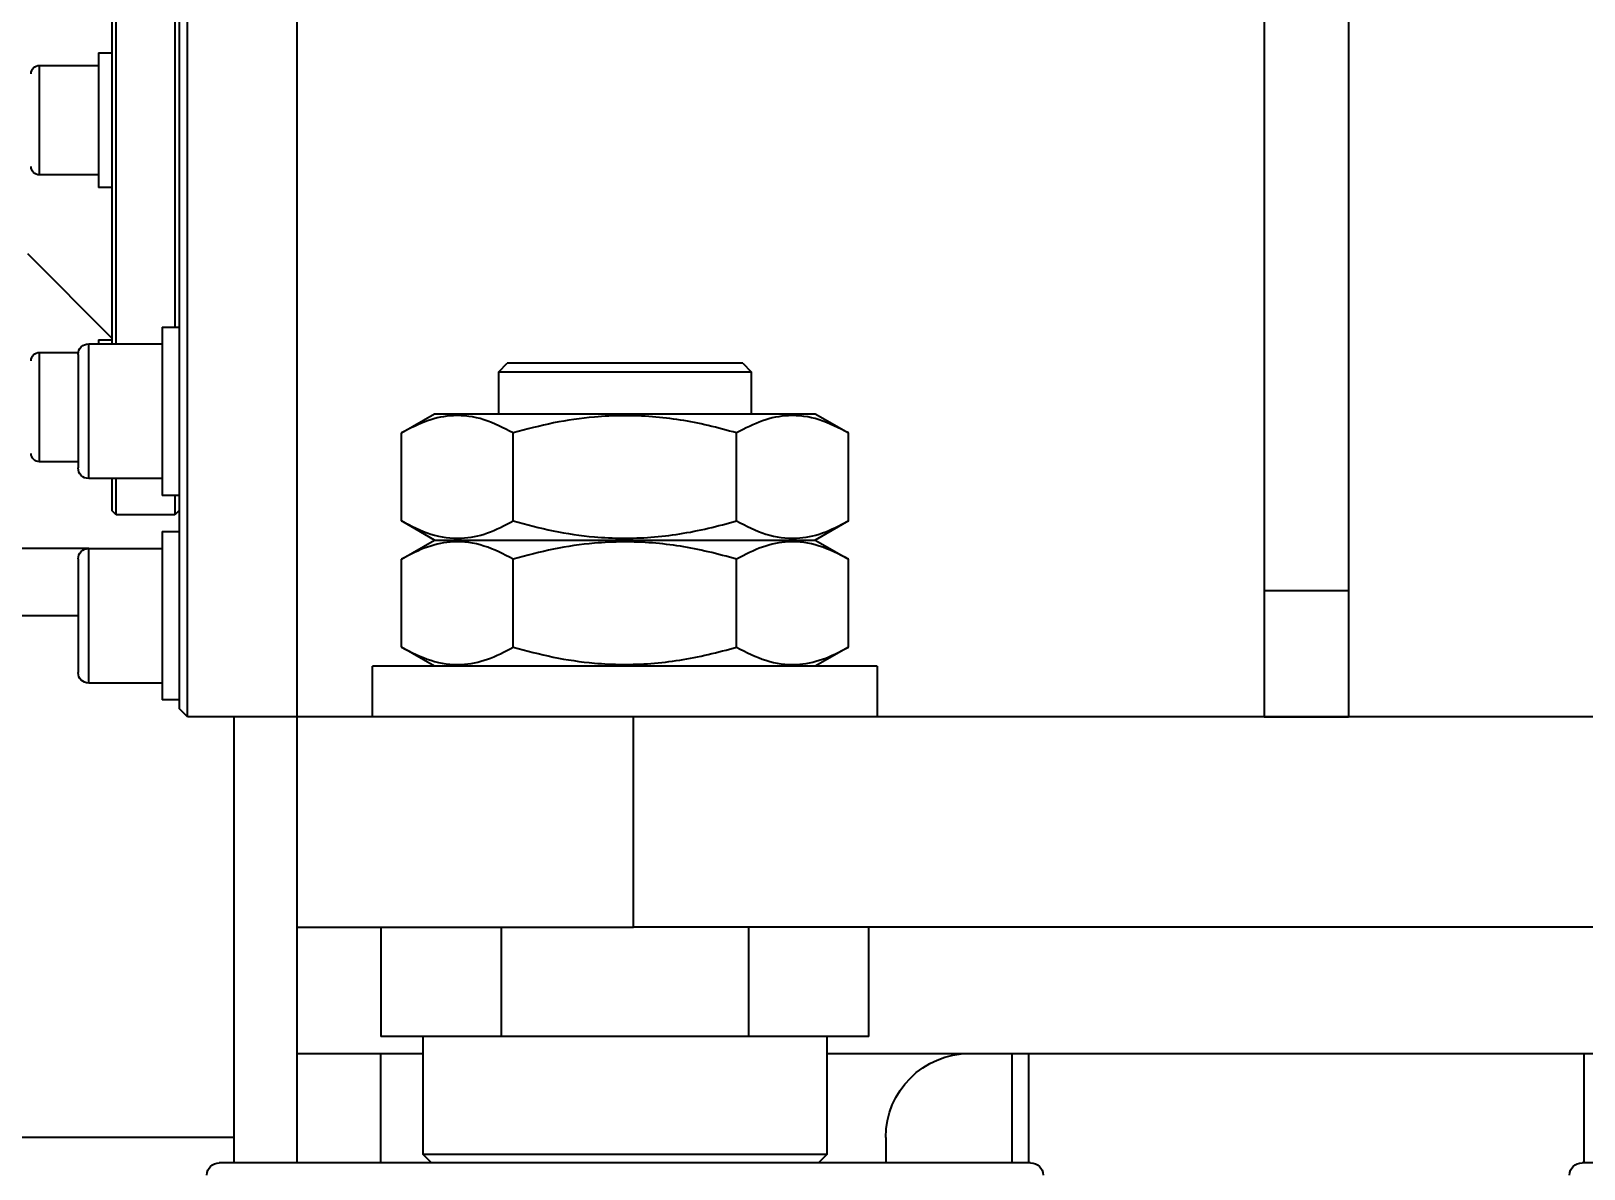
# Model space of a CAD drawing. Header units: millimetres. Extents: x 6622 to 532820, y 3370 to 359312.
# Drawn here: x 459148.4 to 459333, y 346488.9 to 346624.1 of the extents above; entities that cross this region are included whole.
import ezdxf

# ---------------------------------------------------------------- set-up
doc = ezdxf.new("R2010")
doc.units = ezdxf.units.MM
doc.styles.get("Standard").update_dxf_attribs({"font": 'txt', "bigfont": 'gbcbig.shx'})
doc.dimstyles.new('副本 ISO-25', dxfattribs={"dimtxt": 300, "dimasz": 200, "dimexe": 200, "dimexo": 25, "dimgap": 200, "dimtad": 1, "dimtxsty": 'Standard', "dimcen": 2.5, "dimadec": 0, "dimazin": 0, "dimtfac": 1, "dimtmove": 0, "dimatfit": 3, "dimfxl": 1, "dimarcsym": 0})

# ---------------------------------------------------------------- blocks, each defined once
blk = doc.blocks.new('A$C3E973D8C')
at = {"color": 2, "linetype": 'Continuous', "lineweight": 25}
for p, q in [((1970, 499.55), (1970, 294.55)), ((1983, 294.55), (1983, 484.55)), ((1984, 483.55), (1984, 295.55)), ((1845, 394.55), (1845, 309.55)), ((1855, 394.55), (1855, 309.55)), ((1991.5, 338.86), (1991.5, 381.55)), ((1992, 381.55), (1992, 365.31)), ((1984.5, 379.55), (1984.5, 340.86)), ((1993.6, 373.44), (1992, 373.44)), ((1993.6, 373.44), (1993.6, 357.44)), ((2000.6, 371.94), (1993.6, 371.94)), ((2000.6, 358.94), (2000.6, 371.94)), ((1992, 365.31), (1992, 359.87)), ((1992, 359.87), (1992, 338.86)), ((1993.6, 358.94), (2000.6, 358.94)), ((1992, 357.44), (1993.6, 357.44)), ((1992, 339.55), (2002, 349.55)), ((1986, 340.86), (1984, 340.86)), ((1986, 340.86), (1986, 320.86)), ((1994.75, 338.86), (1986, 338.86)), ((1993.6, 339.35), (1992, 339.35)), ((1993.6, 339.35), (1993.6, 338.86)), ((1994.75, 322.86), (1994.75, 338.86)), ((2000.6, 337.85), (1995.98, 337.85)), ((2000.6, 324.85), (2000.6, 337.85)), ((1917, 336.55), (1916, 335.55)), ((1917, 336.55), (1945, 336.55)), ((1946, 335.55), (1945, 336.55)), ((1996, 337.61), (1996, 324.11)), ((1916, 335.55), (1916, 330.55)), ((1946, 335.55), (1916, 335.55)), ((1946, 330.55), (1946, 335.55)), ((1908.38, 330.55), (1904.44, 328.28)), ((1953.62, 330.55), (1908.38, 330.55)), ((1957.56, 328.28), (1953.62, 330.55)), ((1904.44, 317.82), (1904.44, 328.28)), ((1917.72, 317.82), (1917.72, 328.28)), ((1944.28, 317.82), (1944.28, 328.28)), ((1957.56, 317.82), (1957.56, 328.28)), ((1996, 324.85), (2000.6, 324.85)), ((1986, 322.86), (1994.75, 322.86)), ((1991.5, 318.55), (1991.5, 322.86)), ((1992, 322.86), (1992, 319.05)), ((1984, 320.86), (1986, 320.86)), ((1984.5, 320.86), (1984.5, 318.55)), ((1904.44, 317.82), (1908.38, 315.55)), ((1953.62, 315.55), (1957.56, 317.82)), ((1984, 319.05), (1984.5, 318.55)), ((1984.5, 318.55), (1991.5, 318.55)), ((1991.5, 318.55), (1992, 319.05)), ((1986, 316.55), (1984, 316.55)), ((1986, 316.55), (1986, 296.55)), ((1908.38, 315.55), (1904.44, 313.28)), ((1953.62, 315.55), (1908.38, 315.55)), ((1957.56, 313.28), (1953.62, 315.55)), ((1994.75, 314.55), (1986, 314.55)), ((1994.75, 314.55), (2049.5, 314.55)), ((1994.75, 298.55), (1994.75, 314.55)), ((1904.44, 302.82), (1904.44, 313.28)), ((1917.72, 302.82), (1917.72, 313.28)), ((1944.28, 302.82), (1944.28, 313.28)), ((1957.56, 302.82), (1957.56, 313.28)), ((1996, 313.3), (1996, 299.8)), ((1855, 309.55), (1845, 309.55)), ((1845, 309.55), (1845, 294.55)), ((1855, 309.55), (1855, 294.55)), ((1996, 306.55), (2074.58, 306.55)), ((1904.44, 302.82), (1908.38, 300.55)), ((1953.62, 300.55), (1957.56, 302.82)), ((1901, 300.55), (1901, 294.55)), ((1901, 300.55), (1961, 300.55)), ((1961, 294.55), (1961, 300.55)), ((1986, 298.55), (1994.75, 298.55)), ((1983, 294.55), (1984, 295.55)), ((1984, 296.55), (1986, 296.55)), ((1770, 294.55), (1930, 294.55)), ((1855, 294.55), (1845, 294.55)), ((1930, 269.55), (1930, 294.55)), ((1930, 294.55), (1970, 294.55)), ((1970, 294.55), (1983, 294.55)), ((1970, 294.55), (1970, 269.55)), ((1977.5, 294.55), (1977.5, 241.55)), ((1770, 269.55), (1930, 269.55)), ((1902, 256.55), (1902, 269.55)), ((1916.33, 269.55), (1916.33, 256.55)), ((1970, 269.55), (1930, 269.55)), ((1945.67, 256.55), (1945.67, 269.55)), ((1960, 269.55), (1960, 256.55)), ((1970, 269.55), (1970, 254.55)), ((1902, 256.55), (1916.33, 256.55)), ((1907, 256.55), (1907, 242.55)), ((1916.33, 256.55), (1945.67, 256.55)), ((1945.67, 256.55), (1960, 256.55)), ((1955, 242.55), (1955, 256.55)), ((1907, 254.55), (1793, 254.55)), ((1817, 254.55), (1817, 241.55)), ((1883, 241.55), (1883, 254.55)), ((1885, 254.55), (1885, 241.55)), ((1970, 254.55), (1955, 254.55)), ((1960, 241.55), (1960, 254.55)), ((1970, 254.55), (1970, 241.55)), ((1900, 244.55), (1900, 241.55)), ((1977.5, 244.55), (2063.72, 244.55)), ((1907, 242.55), (1908, 241.55)), ((1907, 242.55), (1955, 242.55)), ((1954, 241.55), (1955, 242.55)), ((1720.78, 241.55), (1817.22, 241.55)), ((1882.78, 241.55), (1979.22, 241.55))]:
    blk.add_line(p, q, dxfattribs=at)
for centre, radius, start, end in [((2000.6, 370.94), 1, 0, 90), ((2000.6, 359.94), 1, 270, 0), ((1994.75, 337.61), 1.25, 0, 90), ((2000.6, 336.85), 1, 0, 90), ((2000.6, 325.85), 1, 270, 0), ((1994.75, 324.11), 1.25, 270, 0), ((1994.75, 313.3), 1.25, 0, 90), ((1994.75, 299.8), 1.25, 270, 0), ((1890, 244.55), 10, 0, 90), ((1817.22, 240.05), 1.5, 1.9255, 90), ((1882.78, 240.05), 1.5, 90, 178.0745), ((1979.22, 240.05), 1.5, 1.9255, 90)]:
    blk.add_arc(centre, radius, start, end, dxfattribs=at)
for points, knots in [([(1904.44, 328.28), (1905.59, 328.87), (1907.92, 330.07), (1911.38, 330.51), (1914.68, 329.87), (1916.7, 328.81), (1917.72, 328.28)], [0, 0, 0, 0, 0.2646104, 0.5349586, 0.765348, 1, 1, 1, 1]), ([(1917.72, 328.28), (1918.84, 328.58), (1922.13, 329.48), (1927.78, 330.39), (1933.98, 330.36), (1939.51, 329.55), (1942.69, 328.7), (1944.28, 328.28)], [0, 0, 0, 0, 0.129553, 0.379129, 0.634802, 0.816492, 1, 1, 1, 1]), ([(1944.28, 328.28), (1945.43, 328.87), (1947.76, 330.07), (1951.21, 330.51), (1954.51, 329.87), (1956.54, 328.81), (1957.56, 328.28)], [0, 0, 0, 0, 0.2646104, 0.5349586, 0.765348, 1, 1, 1, 1]), ([(1917.72, 317.82), (1916.57, 317.23), (1914.24, 316.03), (1910.79, 315.59), (1907.49, 316.23), (1905.46, 317.29), (1904.44, 317.82)], [0, 0, 0, 0, 0.2646105, 0.5349586, 0.765348, 1, 1, 1, 1]), ([(1944.28, 317.82), (1942.7, 317.4), (1939.53, 316.55), (1934.05, 315.75), (1927.84, 315.7), (1922.19, 316.61), (1918.84, 317.52), (1917.72, 317.82)], [0, 0, 0, 0, 0.181831, 0.365196, 0.614461, 0.870448, 1, 1, 1, 1]), ([(1957.56, 317.82), (1956.41, 317.23), (1954.08, 316.03), (1950.62, 315.59), (1947.32, 316.23), (1945.3, 317.29), (1944.28, 317.82)], [0, 0, 0, 0, 0.2646104, 0.5349586, 0.765348, 1, 1, 1, 1]), ([(1904.44, 313.28), (1905.59, 313.87), (1907.92, 315.07), (1911.38, 315.51), (1914.68, 314.87), (1916.7, 313.81), (1917.72, 313.28)], [0, 0, 0, 0, 0.2646104, 0.5349586, 0.765348, 1, 1, 1, 1]), ([(1917.72, 313.28), (1918.84, 313.58), (1922.13, 314.48), (1927.78, 315.39), (1933.98, 315.36), (1939.51, 314.55), (1942.69, 313.7), (1944.28, 313.28)], [0, 0, 0, 0, 0.129553, 0.379129, 0.634802, 0.816492, 1, 1, 1, 1]), ([(1944.28, 313.28), (1945.43, 313.87), (1947.76, 315.07), (1951.21, 315.51), (1954.51, 314.87), (1956.54, 313.81), (1957.56, 313.28)], [0, 0, 0, 0, 0.2646104, 0.5349586, 0.765348, 1, 1, 1, 1]), ([(1917.72, 302.82), (1916.57, 302.23), (1914.24, 301.03), (1910.79, 300.59), (1907.49, 301.23), (1905.46, 302.29), (1904.44, 302.82)], [0, 0, 0, 0, 0.2646105, 0.5349586, 0.765348, 1, 1, 1, 1]), ([(1944.28, 302.82), (1942.7, 302.4), (1939.53, 301.55), (1934.05, 300.75), (1927.84, 300.7), (1922.19, 301.61), (1918.84, 302.52), (1917.72, 302.82)], [0, 0, 0, 0, 0.181831, 0.365196, 0.614461, 0.870448, 1, 1, 1, 1]), ([(1957.56, 302.82), (1956.41, 302.23), (1954.08, 301.03), (1950.62, 300.59), (1947.32, 301.23), (1945.3, 302.29), (1944.28, 302.82)], [0, 0, 0, 0, 0.2646104, 0.5349586, 0.765348, 1, 1, 1, 1])]:
    blk.add_open_spline(points, degree=3, knots=knots, dxfattribs=at)
blk = doc.blocks.new('*D429')
at = {"color": 0, "lineweight": -2, "transparency": 16777216}
for p, q in [((457818.48, 355761.22), (450895.95, 355761.22)), ((451095.95, 355561.22), (451095.95, 346555.22)), ((460376.39, 346355.22), (450895.95, 346355.22))]:
    blk.add_line(p, q, dxfattribs=at)
at = {"color": 0, "transparency": 16777216}
for points in [[(451062.62, 355561.22), (451129.28, 355561.22), (451095.95, 355761.22)], [(451062.62, 346555.22), (451129.28, 346555.22), (451095.95, 346355.22)]]:
    blk.add_solid(points, dxfattribs=at)
at = {"layer": 'Defpoints', "color": 0, "transparency": 16777216}
for p in [(457843.48, 355761.22), (451095.95, 346355.22), (460401.39, 346355.22)]:
    blk.add_point(p, dxfattribs=at)
at = {"color": 0, "transparency": 16777216, "insert": (450737.68, 351058.22), "char_height": 300, "attachment_point": 5, "rotation": 90}
blk.add_mtext('(9406堆垛机总高）', dxfattribs=at)

msp = doc.modelspace()

# ---------------------------------------------------------------- block references
at = {"extrusion": (0, 0, -1), "zscale": -1}
msp.add_blockref('A$C3E973D8C', (-461150, 346248.121), dxfattribs=at)

# ---------------------------------------------------------------- dimensions: what is measured, and where the dimension line sits
at = {"color": 3}
dim = msp.add_linear_dim(base=(451095.95, 346355.221), p1=(457843.479, 355761.221), p2=(460401.39, 346355.221), angle=90, text='(<>堆垛机总高）', dimstyle='副本 ISO-25', dxfattribs=at)
dim.commit()
dim.dimension.update_dxf_attribs({"geometry": '*D429', "text_midpoint": (450737.678, 351058.221)})

doc.saveas('drawing.dxf')
